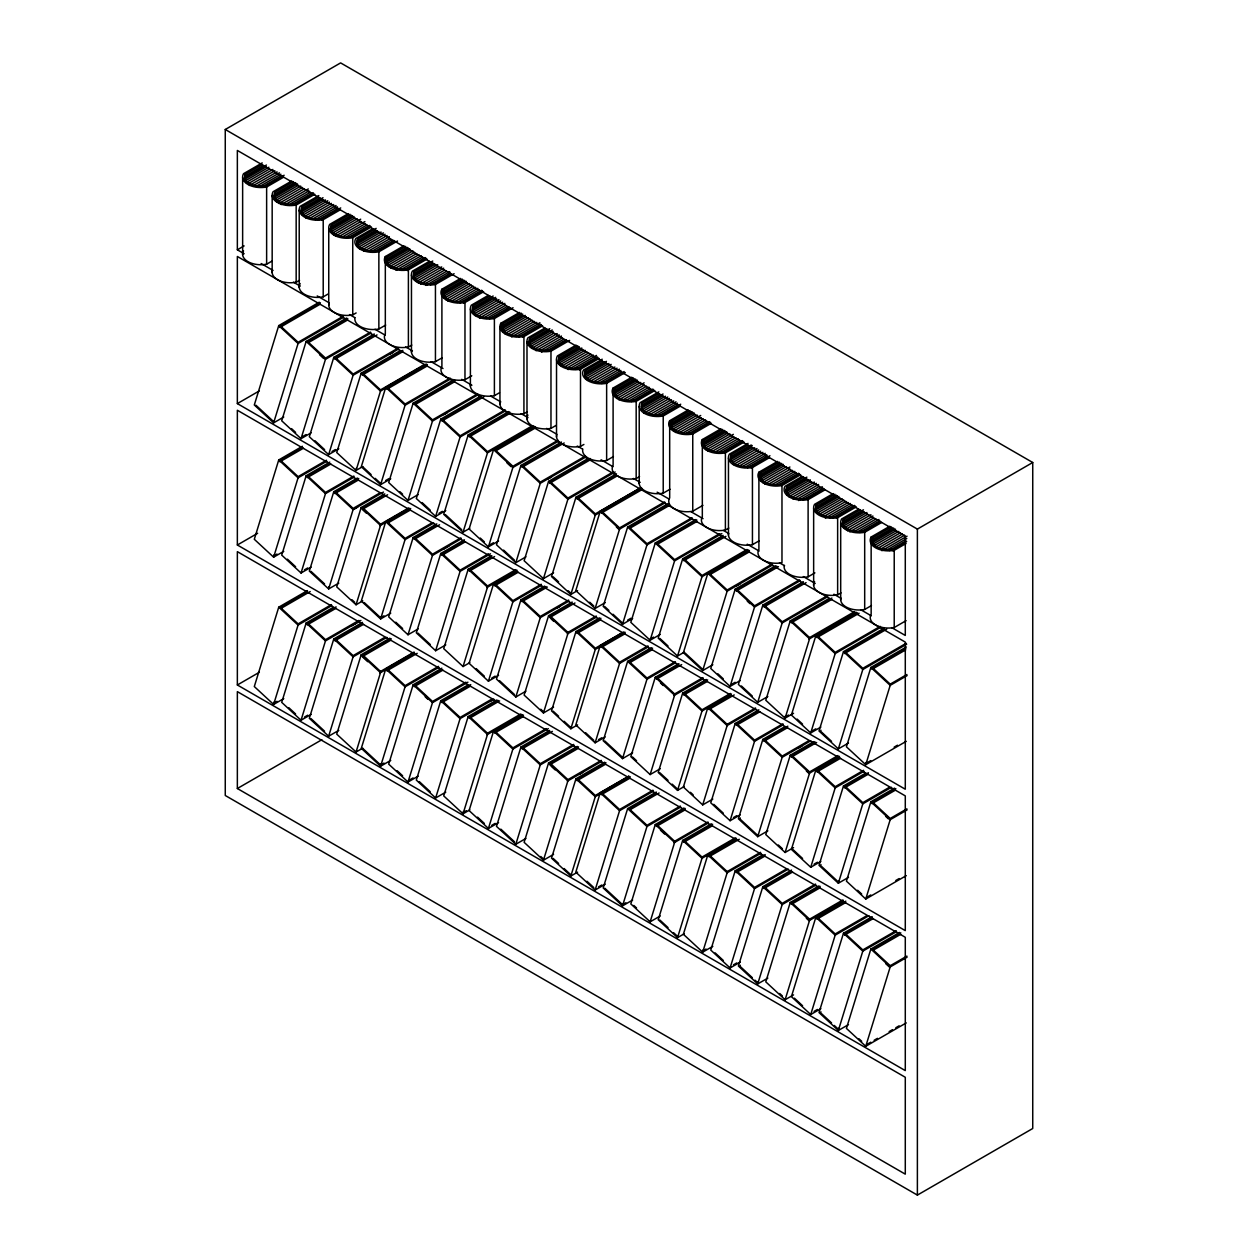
<?xml version="1.0" encoding="UTF-8"?>
<svg xmlns="http://www.w3.org/2000/svg" width="1258" height="1258" viewBox="0 0 1258 1258"><rect width="100%" height="100%" fill="white"/><g stroke="black" fill="none" stroke-linecap="round" stroke-linejoin="round"><path stroke-width="1.5" d="M269.495 169.044L246.033 182.599L244.665 179.249L245.389 174.264L262.23 164.546M293.444 181.624L274.92 192.317L274.197 197.302L297.454 183.872M327.756 200.745L302.612 215.26L301.244 211.926L301.967 206.941L318.809 197.207M357.288 218.798L332.143 233.312L330.775 229.962L331.499 224.993L350.038 214.285M381.08 232.038L357.319 245.766L357.634 239.067L376.158 228.374M405.689 246.426L387.165 257.119L386.442 262.104L409.699 248.675M437.658 264.715L413.898 278.427L414.212 271.744L432.736 261.035M462.268 279.087L443.744 289.78L443.02 294.765L466.278 281.336M496.611 298.744L472.851 312.456L473.15 305.773L490.007 296.055M528.47 317.629L503.326 332.143L501.958 328.81L502.697 323.825L521.221 313.116M553.19 331.404L529.429 345.132L529.744 338.433L546.585 328.715M585.064 350.29L559.904 364.82L558.552 361.471L559.275 356.486L577.799 345.793M608.856 363.546L585.08 377.258L585.395 370.575L602.236 360.842M633.466 377.919L614.926 388.628L614.203 393.597L637.46 380.183M665.435 396.207L641.674 409.935L641.973 403.236L658.83 393.518M690.044 410.595L671.505 421.288L670.781 426.273L694.039 412.844M722.69 429.434L704.15 440.143L703.426 445.112L726.684 431.698M754.658 447.722L730.898 461.45L731.212 454.751L748.054 445.033M784.19 465.774L760.43 479.487L760.744 472.804L779.268 462.111M803.705 477.159L786.863 486.893L786.14 491.878L807.73 479.408M860.283 509.836L843.442 519.554L842.718 524.539L864.309 512.069M319.265 302.203L278.741 325.602L254.305 404.966L273.631 422.861L283.758 417.011M320.397 302.753L280.361 325.853L279.874 327.473L320.318 304.122M273.631 422.861L298.067 343.497L343.654 317.173M346.658 318.022L306.15 341.421L281.713 420.785L301.039 438.68L311.166 432.831M302.376 446.291L278.741 459.941L254.305 539.289L273.631 557.184L283.758 551.334M279.874 461.812L280.361 460.192L302.046 447.675M301.039 438.68L325.476 359.316L371.047 332.993M374.286 333.983L333.779 357.366L309.326 436.73L328.652 454.625L338.795 448.776M273.992 554.951L273.678 555.973L277.012 554.055M273.631 557.184L298.067 477.836L326.766 461.261M329.785 462.111L306.15 475.744L281.713 555.108L301.039 573.003L311.166 567.154M307.439 590.615L278.741 607.189L254.305 686.553L273.631 704.449L283.758 698.599M328.652 454.625L353.105 375.261L398.676 348.953M399.997 350.778L361.172 373.186L336.735 452.55L356.061 470.445L362.807 466.545M301.039 573.003L325.476 493.639L354.174 477.081M357.414 478.056L333.779 491.705L309.326 571.069L328.652 588.948L338.795 583.114M273.992 702.2L273.678 703.238L277.012 701.304M273.631 704.449L298.067 625.084L331.829 605.585M333.15 607.41L306.15 623.009L281.713 702.357L301.039 720.252L311.166 714.418M356.093 469.234L356.407 468.196M356.061 470.445L380.498 391.081L395.688 382.306M426.258 363.987L385.734 387.37L361.298 466.734L380.624 484.629L390.751 478.779M427.39 364.521L387.354 387.621L386.866 389.257L427.311 365.905M328.7 587.738L329.014 586.715M328.652 588.948L353.105 509.6L383.486 492.051M384.806 493.875L361.172 507.524L336.735 586.873L356.061 604.768L362.807 600.868M301.039 720.252L325.476 640.904L360.92 620.43M380.624 484.629L405.06 405.265L450.647 378.957M362.477 622.38L333.779 638.954L309.326 718.318L328.652 736.213L338.795 730.363M453.651 379.806L413.143 403.189L388.691 482.553L408.017 500.448L418.159 494.598M380.026 525.828L380.529 524.209L408.881 507.839M356.061 604.768L380.498 525.419L390.625 519.57M407.686 509.034L385.734 521.708L361.298 601.057L380.624 618.952L390.751 613.118M328.652 736.213L353.105 656.849L386.866 637.366M408.017 500.448L432.469 421.084L478.04 394.776M389.87 638.199L361.172 654.773L336.735 734.137L356.061 752.032L362.807 748.133M481.279 395.751L440.772 419.134L416.319 498.498L435.645 516.393L445.772 510.544M364.285 602.582L380.655 617.741L380.985 616.719M380.624 618.952L405.06 539.603L433.758 523.029M436.778 523.878L413.143 537.528L388.691 616.876L408.017 634.771L418.159 628.921M380.026 673.077L380.529 671.457L413.882 652.194M356.061 752.032L380.498 672.668L397.371 662.919M414.432 652.383L385.734 668.957L361.298 748.321L380.624 766.216L390.751 760.367M414.039 653.814L387.354 669.209L386.866 670.844L417.2 653.327M435.645 516.393L460.082 437.029L505.669 410.721M508.672 411.57L468.165 434.954L443.728 514.318L463.054 532.213L469.8 528.313M408.017 634.771L432.469 555.423L461.167 538.849M464.391 539.824L440.772 553.473L416.319 632.837L435.645 650.732L445.772 644.882M362.917 748.573L380.655 765.006L380.985 763.968M380.624 766.216L405.06 686.852L438.822 667.353M441.841 668.202L413.143 684.777L388.691 764.141L408.017 782.036L418.159 776.186M463.054 532.213L487.491 452.849L533.062 426.541M534.052 426.226L493.545 449.609L469.092 528.973L488.419 546.868L498.561 541.019M435.645 650.732L460.082 571.368L490.478 553.819M491.799 555.643L468.165 569.292L443.728 648.656L463.054 666.551L469.8 662.651M408.017 782.036L432.469 702.672L467.913 682.198M467.772 685.138L440.772 700.722L416.319 780.086L435.645 797.981L445.772 792.131M488.419 546.868L512.871 467.504L558.442 441.196M561.445 442.03L520.938 465.429L496.501 544.793L515.827 562.688L525.954 556.838M487.019 587.596L487.522 585.976L515.874 569.607M463.054 666.551L487.491 587.187L514.491 571.588M517.18 570.299L493.545 583.948L469.092 663.296L488.419 681.191L498.561 675.342M435.645 797.981L460.082 718.617L493.859 699.134M496.863 699.983L468.165 716.541L443.728 795.905L463.054 813.8L469.8 809.9M515.827 562.688L540.264 483.324L585.835 457M587.392 458.966L548.567 481.374L524.13 560.738L543.456 578.633L553.583 572.783M488.419 681.191L512.871 601.843L541.569 585.269M544.572 586.118L520.938 599.767L496.501 679.116L515.827 697.011L525.954 691.161M463.4 811.552L463.086 812.589L466.419 810.655M487.019 734.845L487.522 733.225L520.875 713.962M463.054 813.8L487.491 734.436L522.243 714.623M543.456 578.633L567.893 499.269L615.162 471.986M616.467 473.81L575.96 497.193L551.523 576.557L570.849 594.452L577.595 590.552M515.827 697.011L540.264 617.662L568.962 601.088M615.948 475.304L577.579 497.445L577.076 499.08L617.536 475.713M572.201 602.063L548.567 615.712L524.13 695.076L543.456 712.971L553.583 707.122M512.871 749.092L493.545 731.197L469.092 810.561L488.419 828.456L512.871 749.092L548.315 728.618M549.636 730.442L520.938 747.016L496.501 826.38L515.827 844.26L525.954 838.426M570.849 594.452L595.286 515.088L607.095 508.263M639.064 488.796L600.239 511.22L575.802 590.568L595.128 608.463L605.255 602.613M567.421 634.016L567.924 632.397L596.276 616.027M543.456 712.971L567.893 633.607L596.591 617.033M599.594 617.882L575.96 631.532L551.523 710.88L570.849 728.775L577.595 724.875M600.931 618.307L577.579 631.783L577.076 633.403L600.679 619.785M515.827 844.26L540.264 764.911L574.025 745.412M664.633 501.895L619.596 527.904L619.109 529.524L616.373 526.992M595.128 608.463L619.565 529.115L665.152 502.791M577.265 746.403L548.567 762.961L524.13 842.325L543.456 860.22L553.583 854.371M668.155 503.64L627.632 527.023L603.195 606.387L622.521 624.283L632.648 618.433M570.849 728.775L595.286 649.427L600.349 646.502M623.874 631.909L600.239 645.543L575.802 724.907L595.128 742.802L605.255 736.952M567.421 781.265L567.924 779.645L601.277 760.382M543.456 860.22L567.893 780.856L601.654 761.373M622.521 624.283L646.958 544.918L692.545 518.611M604.658 762.206L575.96 778.781L551.523 858.145L570.849 876.04L577.595 872.14M605.931 762.663L577.579 779.032L577.076 780.668L605.727 764.125M695.784 519.585L655.261 542.984L630.824 622.348L650.15 640.243L660.277 634.394M595.128 742.802L619.565 663.438L648.263 646.879M651.267 647.713L627.632 661.362L603.195 740.726L622.521 758.621L632.648 752.771M570.849 876.04L595.286 796.676L600.349 793.751M628.937 776.233L600.239 792.807L575.802 872.156L595.128 890.051L605.255 884.201M650.15 640.243L674.587 560.879L721.856 533.581M723.177 535.405L682.669 558.804L658.217 638.152L677.543 656.047L684.305 652.147M622.521 758.621L646.958 679.257L675.656 662.683M722.642 536.899L684.289 559.055L683.786 560.675L725.913 536.348M678.895 663.674L655.261 677.307L630.824 756.671L650.15 774.566L660.277 768.717M656.393 679.194L656.88 677.575L678.565 665.057M595.128 890.051L619.565 810.702L653.327 791.203M656.33 792.053L627.632 808.611L603.195 887.975L622.521 905.87L632.648 900.02M677.543 656.047L701.995 576.699L745.884 551.35M748.321 549.919L707.814 573.318L683.377 652.682L702.703 670.577L712.83 664.727M674.131 695.627L674.634 693.991L702.986 677.622M650.15 774.566L674.587 695.202L703.285 678.644M706.304 679.493L682.669 693.127L658.217 772.491L677.543 790.386L684.305 786.486M707.641 679.902L684.289 693.394L683.786 695.014L707.373 681.396M622.521 905.87L646.958 826.506L680.72 807.023M683.959 807.998L655.261 824.572L630.824 903.92L650.15 921.815L660.277 915.981M702.703 670.577L727.14 591.213L772.711 564.905M656.393 826.443L656.88 824.823L685.248 808.454M775.714 565.738L735.207 589.137L710.77 668.501L730.096 686.396L740.223 680.547M776.862 566.273L736.826 589.389L736.323 591.008L778.466 566.682M677.543 790.386L701.995 711.022L731.448 694.007M708.93 709.528L709.433 707.908L731.118 695.391M674.131 842.876L674.634 841.256L707.987 821.993M650.15 921.815L674.587 842.467L708.348 822.968M711.368 823.817L682.669 840.391L658.217 919.74L677.543 937.635L684.305 933.735M730.096 686.396L754.533 607.032L800.119 580.709M712.641 824.273L684.289 840.643L683.786 842.262L712.437 825.72M803.343 581.699L762.835 605.082L738.399 684.446L757.725 702.341L767.852 696.492M726.668 725.96L727.171 724.341L755.523 707.971M727.14 725.551L707.814 707.656L683.377 787.005L702.703 804.9L727.14 725.551L755.838 708.977M758.841 709.827L735.207 723.476L710.77 802.824L730.096 820.719L740.223 814.87M758.511 711.21L736.826 723.727L736.323 725.347L759.926 711.729M677.543 937.635L701.995 858.286L736.512 838.331M708.93 856.777L709.433 855.157L736.119 839.746M757.725 702.341L782.161 622.977L827.733 596.669M829.053 598.494L790.228 620.902L765.792 700.266L785.118 718.161L793.562 713.286M730.096 820.719L754.533 741.355L783.231 724.797M784.788 726.747L762.835 739.421L738.399 818.785L757.725 836.68L767.852 830.83M740.333 817.999L740.019 819.037L757.756 835.454L758.071 834.431M703.049 949.916L702.735 950.954L706.068 949.019M726.668 873.209L727.171 871.59L760.524 852.326M727.14 872.8L707.814 854.905L683.377 934.269L702.703 952.164L727.14 872.8L760.901 853.301M762.222 855.125L735.207 870.725L710.77 950.073L730.096 967.968L740.223 962.134M765.178 854.607L736.826 870.976L736.323 872.596L764.974 856.053M785.464 715.912L785.149 716.95L788.483 715.016M809.098 639.206L809.586 637.586L854.622 611.592M785.118 718.161L809.554 638.797L855.141 612.489M856.352 612.3L815.844 635.683L791.408 715.047L810.734 732.942L820.861 727.093M857.484 612.835L817.464 635.95L816.961 637.57L859.088 613.244M757.725 836.68L782.161 757.316L810.86 740.742M813.863 741.591L790.228 755.24L765.792 834.589L785.118 852.484L793.562 847.625M730.096 967.968L754.533 888.62L788.294 869.121M791.534 870.096L762.835 886.67L738.399 966.034L757.725 983.929L767.852 978.079M810.734 732.942L835.17 653.578L880.742 627.27M740.333 965.263L740.019 966.286L752.3 977.655M883.981 628.245L843.473 651.644L819.021 730.992L838.347 748.887L848.49 743.038M820.971 730.222L820.641 731.26L831.569 741.371M883.446 629.739L845.093 651.896L844.59 653.515L886.717 629.189M837.954 755.555L809.586 771.925L809.098 773.544L806.362 771.012M785.118 852.484L809.554 773.135L838.253 756.561M839.479 756.373L815.844 770.022L791.408 849.386L810.734 867.281L820.861 861.431M839.149 757.756L817.464 770.273L816.961 771.893L840.548 758.275M758.071 981.68L757.756 982.718L755.02 980.186M757.725 983.929L782.161 904.565L815.923 885.082M818.927 885.915L790.228 902.489L765.792 981.853L785.118 999.748L793.562 994.874M838.347 748.887L862.799 669.539L906.688 644.19M906.31 646.989L870.866 667.463L846.43 746.812L865.756 764.707L906.263 741.324M810.734 867.281L835.17 787.917L863.869 771.343M865.41 773.308L843.473 785.967L819.021 865.331L838.347 883.226L848.49 877.376M820.971 864.56L820.641 865.583L838.394 882.015L838.709 880.993M868.445 772.742L845.093 786.234L844.59 787.854L868.177 774.236M842.954 899.91L809.586 919.173L809.098 920.793L806.362 918.277M785.118 999.748L809.554 920.384L843.316 900.885M842.844 901.687L815.844 917.271L791.408 996.635L810.734 1014.53L820.861 1008.68M845.816 901.153L817.464 917.538L816.961 919.158L845.612 902.615M866.102 762.474L865.787 763.496L870.788 760.603M889.72 685.767L890.224 684.132L906.908 674.508M865.756 764.707L890.192 685.358L907.065 675.609M838.347 883.226L862.799 803.862L891.497 787.304M894.501 788.137L870.866 801.786L846.43 881.15L865.756 899.045L906.263 875.647M810.734 1014.53L835.17 935.166L868.932 915.682M872.171 916.657L843.473 933.232L819.021 1012.58L838.347 1030.475L848.49 1024.625M820.971 1011.809L820.641 1012.847L831.569 1022.943M871.778 918.073L845.093 933.483L844.59 935.103L873.241 918.56M865.756 899.045L890.192 819.681L907.065 809.932M838.709 1028.242L838.394 1029.264L834.29 1025.474M838.347 1030.475L862.799 951.127L896.561 931.628M899.564 932.477L870.866 949.035L846.43 1028.399L865.756 1046.294L906.263 1022.911M906.908 956.096L890.224 965.719L889.72 967.355L885.632 963.565M865.756 1046.294L890.192 966.93L907.065 957.196M245.389 174.264L244.791 175.727A16.212 9.356 0 0 0 263.079 186.278L265.611 185.948L284.135 175.239M274.92 192.317L274.323 193.779A16.212 9.356 0 0 0 292.611 204.331L295.143 203.985L313.667 193.292M301.967 206.941L301.385 208.403A16.212 9.356 0 0 0 319.658 218.955L322.19 218.609L340.714 207.916M331.499 224.993L330.917 226.44A16.212 9.356 0 0 0 349.189 237.007L351.721 236.661L370.245 225.953M357.634 239.067L357.036 240.53A16.212 9.356 0 0 0 375.309 251.081L377.84 250.751L394.682 241.017M387.165 257.119L386.568 258.582A16.212 9.356 0 0 0 404.84 269.133L407.372 268.787L425.912 258.094M414.212 271.744L413.615 273.206A16.212 9.356 0 0 0 431.903 283.758L434.419 283.412L451.276 273.694M443.744 289.78L443.146 291.243A16.212 9.356 0 0 0 461.434 301.794L463.966 301.464L482.49 290.755M473.15 305.773L472.568 307.235A16.212 9.356 0 0 0 490.84 317.787L493.372 317.441L510.213 307.723M502.697 323.825L502.099 325.287A16.212 9.356 0 0 0 520.372 335.839L522.903 335.493L541.427 324.8M529.744 338.433L529.146 339.896A16.212 9.356 0 0 0 547.419 350.447L549.95 350.117L566.792 340.383M559.275 356.486L558.678 357.948A16.212 9.356 0 0 0 576.95 368.5L579.482 368.154L598.022 357.461M585.395 370.575L584.813 372.038A16.212 9.356 0 0 0 603.085 382.589L605.617 382.243L624.141 371.55M614.926 388.628L614.344 390.074A16.212 9.356 0 0 0 632.617 400.642L635.148 400.296L653.673 389.603M641.973 403.236L641.391 404.699A16.212 9.356 0 0 0 659.664 415.25L662.195 414.92L680.72 404.211M671.505 421.288L670.923 422.751A16.212 9.356 0 0 0 689.195 433.302L691.727 432.956L710.251 422.263M704.15 440.143L703.568 441.589A16.212 9.356 0 0 0 721.84 452.157L724.372 451.811L742.896 441.102M731.212 454.751L730.615 456.214A16.212 9.356 0 0 0 748.887 466.765L751.419 466.419L769.943 455.726M760.744 472.804L760.146 474.266A16.212 9.356 0 0 0 778.419 484.817L780.951 484.472L799.475 473.779M786.863 486.893L786.266 488.356A16.212 9.356 0 0 0 804.554 498.907L807.086 498.561L823.927 488.843M834.919 494.237L816.395 504.93L815.797 506.392A16.212 9.356 0 0 0 834.085 516.944L836.617 516.613L855.141 505.905M816.395 504.93L815.797 508.201L837.435 495.699M843.442 519.554L842.86 521.016A16.212 9.356 0 0 0 861.132 531.568L863.664 531.222L880.506 521.504M891.513 526.913L872.973 537.606L872.392 539.069A16.212 9.356 0 0 0 890.664 549.62L893.196 549.274L906.672 541.49M872.973 537.606L872.392 540.861L894.013 528.376M225.261 129.495L340.619 62.9L1032.739 462.504L1032.739 1128.505L917.381 1195.1L225.261 795.496L225.261 129.495L917.381 529.099L1032.739 462.504M262.214 162.911L243.549 173.683A18.241 10.536 0 0 0 247.952 184.454A18.241 10.536 0 0 0 266.633 187.002L283.585 177.205M245.389 176.073L263.724 165.474M244.791 177.535L266.429 165.034M244.665 179.249L266.256 166.779M245.074 180.963L268.85 167.235M249.178 183.133L272.876 169.453M249.398 185.429L274.857 170.726M253.377 185.555L277.075 171.874M255.972 186.404L279.449 172.849M258.834 186.939L280.896 174.202M261.758 187.206L281.682 175.695M291.746 180.963L273.08 191.735A18.241 10.536 0 0 0 277.483 202.507A18.241 10.536 0 0 0 296.165 205.054L314.815 194.282M274.92 194.125L294.922 182.567M274.323 195.572L295.96 183.086M298.382 185.288L274.606 199.016L275.565 200.651L300.709 186.121M277.012 202.145L302.407 187.489M278.93 203.482L304.389 188.779M281.226 204.582L308.304 188.952M285.503 204.456L308.981 190.901M290.063 204.016L310.427 192.254M292.941 204.283L312.88 192.788M318.793 195.572L300.143 206.343A18.241 10.536 0 0 0 304.546 217.131A18.241 10.536 0 0 0 323.212 219.663L340.163 209.882M301.967 208.734L320.318 198.151M301.385 210.196L323.007 197.71M301.244 211.926L322.834 199.456M891.702 627.6L905.288 635.447L905.288 536.081L237.353 150.441L237.353 249.807L244.115 245.908M301.653 213.624L325.429 199.912M305.757 215.794L329.454 202.113M305.977 218.09L331.436 203.387M309.971 218.216L333.653 204.535M312.55 219.065L336.028 205.526M315.412 219.615L337.474 206.862M318.337 219.867L338.26 208.356M348.324 213.624L329.675 224.396A18.241 10.536 0 0 0 334.078 235.167A18.241 10.536 0 0 0 352.743 237.715L371.393 226.943M243.549 250.877A18.241 10.536 0 0 0 247.952 261.648A18.241 10.536 0 0 0 266.633 264.196L271.712 261.255M331.499 226.786L351.517 215.228M330.917 228.248L352.539 215.763M330.775 229.962L354.033 216.549M331.184 231.676L354.96 217.948M333.59 234.821L360.684 219.191M335.509 236.142L360.967 221.439M339.503 236.268L364.883 221.612M342.097 237.117L365.559 223.562M346.642 236.677L367.006 224.915M349.52 236.96L369.459 225.449M372.761 228.689L355.794 238.485A18.241 10.536 0 0 0 360.197 249.257A18.241 10.536 0 0 0 378.862 251.804L397.528 241.033M357.634 240.876L375.969 230.277M357.036 242.338L377.007 230.796M356.91 244.052L378.501 231.582M272.326 270.816A18.241 10.536 0 0 0 296.165 282.232L299.546 280.282M358.263 247.401L383.423 232.887M359.725 248.911L385.105 234.24M363.326 249.257L387.102 235.529M363.924 251.333L389.32 236.677M368.217 251.207L390.011 238.627M371.063 251.742L391.442 239.979M373.988 252.009L393.927 240.498M411.791 345.085L408.394 347.035A18.241 10.536 0 0 1 389.728 344.503A18.241 10.536 0 0 1 385.325 333.716L385.325 256.538L403.991 245.75M387.165 258.912L407.167 247.37M300.143 283.537A18.241 10.536 0 0 0 304.546 294.325A18.241 10.536 0 0 0 323.212 296.857L328.291 293.916M386.568 260.375L408.205 247.889M410.611 250.09L386.851 263.818L387.794 265.438L412.954 250.924M389.257 266.948L414.637 252.292M391.159 268.284L416.634 253.581M395.154 268.41L418.851 254.729M396.066 270.218L421.226 255.704M400.594 269.794L422.672 257.057M403.519 270.045L425.125 257.576M385.325 256.538A18.241 10.536 0 0 0 389.728 267.309A18.241 10.536 0 0 0 408.394 269.857L427.06 259.085M429.34 261.349L412.372 271.146A18.241 10.536 0 0 0 416.775 281.934A18.241 10.536 0 0 0 435.441 284.465L454.107 273.694M414.212 273.536L432.548 262.953M413.615 274.999L433.585 263.472M343.151 316.277L298.115 342.286L280.361 325.853M413.489 276.729L435.079 264.259M328.904 303.477A18.241 10.536 0 0 0 352.743 314.909L356.14 312.943M347.79 318.557L307.77 341.673L325.507 358.105L370.544 332.096M414.857 280.062L438.319 266.507M308.949 342.318L347.711 319.941M416.304 281.572L441.7 266.916M418.206 282.893L443.681 268.19M420.518 283.993L444.2 270.313M424.795 283.868L446.59 271.288M425.959 285.393L449.719 271.665M430.566 284.67L450.506 273.159M237.353 403.598L905.288 789.222L905.288 642.099L237.353 256.475L237.353 403.598L259.321 390.908M471.766 375.796L464.973 379.712A18.241 10.536 0 0 1 446.307 377.164A18.241 10.536 0 0 1 441.904 366.392L441.904 289.198L460.57 278.427M355.023 317.566A18.241 10.536 0 0 0 378.862 328.998L385.656 325.083M443.744 291.589L463.746 280.031M443.146 293.051L464.784 280.55M373.752 335.477L335.399 357.618L353.136 374.051L398.173 348.057M467.19 282.751L443.429 296.479L444.389 298.115L469.533 283.6M334.895 359.253L377.023 334.927M445.835 299.624L471.231 284.968M447.754 300.945L473.212 286.242M451.732 301.071L475.43 287.39M454.327 301.92L477.804 288.365M457.189 302.455L479.251 289.717M460.098 302.722L481.704 290.252M441.904 289.198A18.241 10.536 0 0 0 446.307 299.97A18.241 10.536 0 0 0 464.973 302.518L483.638 291.746M488.293 295.394L471.325 305.191A18.241 10.536 0 0 0 475.728 315.962A18.241 10.536 0 0 0 494.394 318.51L513.06 307.723M389.713 354.269L393.078 352.319M473.15 307.565L493.167 296.023M472.568 309.028L492.538 297.501M402.827 350.337L362.791 373.437L380.529 389.87L423.899 364.836M472.426 310.757L495.683 297.328M362.288 375.073L402.733 351.705M473.794 314.091L498.939 299.577M475.257 315.601L500.637 300.945M478.858 315.947L502.634 302.219M479.455 318.038L504.851 303.382M483.748 317.912L505.543 305.317M486.594 318.447L506.974 306.685M489.519 318.699L509.459 307.188M399.069 380.356L410.879 373.532M414.259 371.582L424.386 365.748M302.738 436.495L306.071 434.576M500.857 327.096L500.857 323.227L519.523 312.456M411.618 350.227A18.241 10.536 0 0 0 435.441 361.659L442.234 357.744M502.697 325.618L522.699 314.06M502.099 327.08L522.07 315.554M501.958 328.81L525.215 315.381M502.382 330.508L526.143 316.796M281.556 460.837L303.461 448.194M504.788 333.653L530.168 318.997M508.389 333.999L532.165 320.271M510.685 335.1L534.383 321.419M511.597 336.924L536.741 322.394M516.126 336.484L539.902 322.771M519.051 336.751L540.641 324.281M450.128 378.06L405.107 404.054L387.354 387.621M500.857 323.227A18.241 10.536 0 0 0 505.26 334.015A18.241 10.536 0 0 0 523.926 336.546L542.591 325.775M544.871 328.055L527.904 337.852A18.241 10.536 0 0 0 532.307 348.623A18.241 10.536 0 0 0 550.973 351.171L569.638 340.399M454.783 380.341L414.763 403.441L432.5 419.873L477.537 393.88M332.033 451.48L335.367 449.562M415.942 404.101L454.704 381.709M529.744 340.242L549.746 328.684M529.146 341.704L549.117 330.162M326.467 460.239L298.115 476.625L280.361 460.192M529.005 343.418L552.262 329.989M530.373 346.768L553.85 333.213M329.454 463.494L307.77 476.011L325.507 492.428L353.86 476.059M307.267 477.631L330.854 464.013M531.835 348.277L557.215 333.606M535.436 348.623L559.212 334.895M536.034 350.699L561.43 336.043M540.327 350.573L562.122 337.993M541.475 352.083L563.553 339.346M546.098 351.375L566.037 339.864M443.791 414.684L447.172 412.734M480.745 397.245L442.391 419.401L460.129 435.818L505.166 409.825M441.888 421.021L484.016 396.695M576.101 345.117L557.436 355.904A18.241 10.536 0 0 0 561.839 366.676A18.241 10.536 0 0 0 580.504 369.223L599.17 358.451M470.555 384.256A18.241 10.536 0 0 0 494.394 395.688L499.489 392.748M559.275 358.278L579.278 346.736M237.353 544.997L905.288 930.621L905.288 795.889L237.353 410.25L237.353 544.997L257.638 533.282M558.678 359.741L578.649 348.214M558.552 361.471L581.794 348.041M358.75 478.48L335.399 491.957L353.136 508.389L379.822 492.979M558.961 363.185L582.721 349.457M334.895 493.576L358.483 479.958M561.367 366.314L586.747 351.658M564.968 366.66L588.744 352.948M567.264 367.776L590.961 354.096M568.176 369.585L593.336 355.071M572.704 369.16L596.481 355.432M575.629 369.412L597.236 356.942M385.671 480.525L389.005 478.606M509.804 412.105L469.784 435.221L487.522 451.638L532.559 425.644M602.22 359.206L583.555 369.978A18.241 10.536 0 0 0 587.973 380.765A18.241 10.536 0 0 0 606.639 383.297L625.289 372.525M469.281 436.841L509.726 413.489M585.395 372.368L603.73 361.785M584.813 373.83L606.435 361.345M584.671 375.56L606.262 363.09M354.316 509.034L357.697 507.084M500.086 402.308A18.241 10.536 0 0 0 523.926 413.74L527.322 411.775M384.476 495.259L362.791 507.776L380.529 524.209M586.039 378.894L611.184 364.38M387.574 494.803L362.288 509.396L366.377 513.185M587.486 380.403L611.184 366.723M591.103 380.749L614.863 367.022M593.383 381.85L617.08 368.169M595.977 382.699L619.455 369.16M598.839 383.25L620.902 370.497M601.764 383.501L621.688 371.991M535.185 426.761L495.165 449.861L512.902 466.293L557.939 440.3M496.344 450.521L535.106 428.129M639.551 476.578L636.171 478.543A18.241 10.536 0 0 1 617.505 475.996A18.241 10.536 0 0 1 613.102 465.224L613.102 388.03L631.752 377.258M394.006 517.62L397.371 515.67M400.752 513.72L407.498 509.82M304.405 569.874L307.738 567.94M410.706 508.484L387.354 521.96L405.107 538.393L431.793 522.982M614.926 390.42L634.944 378.862M527.904 415.046A18.241 10.536 0 0 0 532.307 425.817A18.241 10.536 0 0 0 550.973 428.365L556.067 425.424M614.344 391.883L635.966 379.397M388.549 522.605L410.454 509.962M614.612 395.311L638.388 381.583M615.571 396.946L640.715 382.432M617.018 398.456L644.112 382.825M618.936 399.777L644.395 385.074M622.93 399.902L646.612 386.222M625.509 400.752L648.986 387.197M628.371 401.286L650.433 388.549M631.296 401.554L652.886 389.084M439.026 513.264L442.36 511.33M560.911 443.539L522.557 465.68L540.295 482.113L585.332 456.104M522.054 467.3L564.197 442.973M613.102 388.03A18.241 10.536 0 0 0 617.505 398.802A18.241 10.536 0 0 0 636.171 401.349L654.82 390.578M307.062 592.031L280.361 607.441L298.115 623.874L331.467 604.611M281.556 608.101L310.207 591.559M658.799 391.883L640.149 402.654A18.241 10.536 0 0 0 644.552 413.426A18.241 10.536 0 0 0 663.218 415.973L680.185 406.177M641.973 405.045L660.324 394.446M641.391 406.507L663.029 394.006M436.447 525.262L414.763 537.779L432.5 554.212L460.853 537.842M414.259 539.399L439.545 524.806M641.25 408.221L662.84 395.751M556.665 434.985A18.241 10.536 0 0 0 580.504 446.401L583.901 444.451M644.3 410.595L667.762 397.041M644.08 413.08L669.46 398.409M647.681 413.426L671.457 399.698M649.977 414.527L673.675 400.846M652.572 415.376L676.033 401.821M655.418 415.911L677.48 403.173M548.221 478.873L551.602 476.924M658.343 416.178L678.282 404.667M590.206 458.525L550.186 481.625L567.924 498.058L612.961 472.065M549.683 483.261L590.128 459.909M336.122 606.891L307.77 623.26L325.507 639.693L358.86 620.43M307.267 624.88L335.917 608.337M443.791 549.023L448.854 546.098M702.923 505.339L692.749 511.204A18.241 10.536 0 0 1 674.084 508.672A18.241 10.536 0 0 1 669.681 497.885L669.681 420.707L688.33 409.919M464.06 541.207L442.391 553.724L460.129 570.157L488.481 553.787M441.888 555.36L465.476 541.726M582.8 449.059A18.241 10.536 0 0 0 606.639 460.491L613.417 456.575M671.505 423.081L691.523 411.539M670.923 424.544L692.56 412.058M671.206 427.972L694.966 414.259M672.149 429.607L697.294 415.093M673.612 431.117L700.69 415.486M237.353 684.981L905.288 1070.605L905.288 937.289L237.353 551.649L237.353 684.981L259.321 672.291M675.515 432.453L700.989 417.735M679.509 432.579L703.206 418.898M682.103 433.428L705.565 419.873M490.133 544.683L493.466 542.764M351.973 625.745L357.036 622.82M686.648 432.972L707.012 421.21M689.541 433.255L709.465 421.744M362.084 623.811L335.399 639.206L353.136 655.638L384.822 637.35M669.681 420.707A18.241 10.536 0 0 0 674.084 431.478A18.241 10.536 0 0 0 692.749 434.026L711.415 423.238M334.895 640.841L363.546 624.298M380.655 617.741L384.005 615.822M491.469 557.027L469.784 569.544L487.522 585.976M469.281 571.163L494.567 556.571M728.791 528.093L725.394 530.058A18.241 10.536 0 0 1 706.729 527.511A18.241 10.536 0 0 1 702.326 516.739L702.326 439.545L720.976 428.774M704.15 441.935L724.168 430.378M703.568 443.398L725.206 430.912M703.851 446.826L727.611 433.098M704.794 448.461L729.939 433.947M640.353 487.884L595.317 513.877L577.579 497.445M706.257 449.971L733.335 434.34M610.476 506.314L613.857 504.364M617.238 502.414L622.301 499.489M625.666 497.539L629.047 495.589M632.428 493.655L637.491 490.73M641.894 488.356L601.859 511.471L619.596 527.904M601.355 513.091L641.816 489.739M708.16 451.292L733.634 436.589M712.154 451.418L735.851 437.737M391.144 638.655L362.791 655.025L380.529 671.457M714.748 452.267L738.21 438.712M390.939 640.118L362.288 656.66L367.745 661.708M719.293 451.826L739.657 440.064M722.186 452.109L742.11 440.599M516.849 571.682L495.165 584.199L512.902 600.632L541.255 584.262M494.661 585.819L518.249 572.201M702.326 439.545A18.241 10.536 0 0 0 706.729 450.317A18.241 10.536 0 0 0 725.394 452.864L744.06 442.093M748.038 443.398L729.373 454.169A18.241 10.536 0 0 0 733.776 464.941A18.241 10.536 0 0 0 752.441 467.489L769.409 457.692M639.379 481.735A18.241 10.536 0 0 0 663.218 493.167L669.995 489.236M731.212 456.56L751.215 445.002M730.615 458.022L752.253 445.521M730.473 459.736L752.08 447.266M733.524 462.111L756.986 448.556M733.304 464.579L758.684 449.924M736.905 464.941L760.681 451.213M669.287 504.175L629.252 527.291L647.005 543.708L692.042 517.714M630.447 527.935L669.209 505.559M400.752 660.969L412.577 654.144M391.836 666.268L395.201 664.318M398.566 662.384L401.947 660.434M304.405 717.123L307.738 715.189M739.201 466.042L762.898 452.361M741.795 466.891L765.257 453.336M744.642 467.426L766.72 454.688M747.567 467.693L767.506 456.182M545.909 586.527L522.557 600.019L540.295 616.436L568.647 600.066M522.054 601.639L547.34 587.046M800.638 474.753L781.973 485.541L781.973 562.719A18.241 10.536 0 0 1 763.307 560.187A18.241 10.536 0 0 1 758.904 549.4L758.904 472.206L777.57 461.434M760.744 474.596L780.746 463.054M760.146 476.059L781.784 463.573M760.005 477.788L783.262 464.359M438.46 666.378L405.107 685.641L387.354 669.209M761.373 481.122L786.517 466.608M696.916 520.12L656.88 543.236L674.634 559.668L719.655 533.659M762.835 482.632L789.914 467.001M658.076 543.896L696.838 521.504M441.448 669.618L414.763 685.028L432.5 701.461L465.853 682.198M237.353 788.514L905.288 1174.154L905.288 1077.273L237.353 691.633L237.353 788.514L321.875 739.72M764.738 483.968L790.213 469.25M414.259 686.664L442.91 670.121M768.732 484.094L792.43 470.413M556.649 608.337L560.014 606.387M771.327 484.943L794.789 471.388M775.871 484.487L796.251 472.725M571.871 603.447L550.186 615.964L567.924 632.397M778.765 484.77L798.688 473.26M549.683 617.584L574.969 602.991M801.991 476.499L785.023 486.296A18.241 10.536 0 0 0 789.426 497.083A18.241 10.536 0 0 0 808.108 499.615L825.059 489.834M786.863 488.686L806.865 477.144M786.266 490.148L806.236 478.622M810.325 479.864L786.549 493.576L787.508 495.212L810.97 481.657M788.955 496.721L814.351 482.066M792.571 497.067L816.332 483.339M470.744 684.619L442.391 700.989L460.129 717.406L491.815 699.118M793.169 499.143L818.549 484.487M441.888 702.609L470.539 686.066M797.446 499.017L819.241 486.437M798.61 500.542L822.37 486.815M491.799 678.062L495.133 676.128M803.233 499.819L823.157 488.308M833.221 493.576L814.555 504.348A18.241 10.536 0 0 0 818.958 515.12A18.241 10.536 0 0 0 837.639 517.667L856.289 506.895M816.395 506.738L836.397 495.18M728.602 533.25A18.241 10.536 0 0 0 752.441 544.683L759.234 540.751M747.063 549.479L702.027 575.488L684.289 559.055M838.929 496.485L815.671 509.915L817.04 513.264L842.184 498.75M627.569 620.178L630.903 618.26M816.08 511.629L839.857 497.901M749.454 550.469L709.433 573.569L727.171 590.002L772.208 564.009M489.96 701.524L493.34 699.574M710.613 574.23L749.375 551.837M380.655 765.006L384.005 763.071M820.185 513.799L843.882 500.118M498.137 700.423L469.784 716.793L487.522 733.225M469.281 718.428L499.615 700.91M822.103 515.12L845.863 501.392M622.002 632.805L595.317 648.216L577.579 631.783M824.383 516.22L848.081 502.54M605.413 643.577L608.793 641.627M612.174 639.677L615.539 637.727M625.21 632.318L601.859 645.81L619.596 662.227L647.964 645.857M601.355 647.43L624.959 633.796M825.311 518.044L850.455 503.514M829.84 517.604L851.902 504.867M832.765 517.871L854.355 505.401M858.569 509.175L841.618 518.972A18.241 10.536 0 0 0 846.021 529.744A18.241 10.536 0 0 0 864.686 532.291L881.654 522.495M843.442 521.362L863.46 509.804M842.86 522.809L862.831 511.283M736.779 585.788L740.16 583.838M866.904 512.525L843.127 526.253L844.087 527.888L867.548 514.333M650.182 639.017L653.531 637.098M409.731 779.85L413.064 777.931M523.517 715.079L495.165 731.448L512.902 747.881L546.255 728.618M845.533 529.382L870.929 514.726M494.661 733.068L523.312 716.541M847.452 530.719L872.91 516.016M849.748 531.819L873.445 518.139M652.603 648.137L629.252 661.614L647.005 678.046L675.357 661.677M854.025 531.694L875.82 519.114M630.447 662.274L652.352 649.615M856.887 532.228L878.949 519.491M859.812 532.48L879.735 520.985M906.09 620.666L894.218 627.522A18.241 10.536 0 0 1 875.552 624.974A18.241 10.536 0 0 1 871.149 614.203L871.149 537.009L889.799 526.237M799.601 579.812L754.564 605.821L736.826 589.389M784.269 565.377A18.241 10.536 0 0 0 808.108 576.809L814.885 572.893M872.973 539.399L892.991 527.857M895.507 529.162L872.25 542.591L873.618 545.925L898.762 531.411M802.824 583.193L764.455 605.334L782.193 621.766L827.229 595.773M763.952 606.969L806.095 582.643M872.659 544.289L896.435 530.577M549.243 731.857L522.557 747.268L540.295 763.7L573.648 744.437M522.054 748.887L552.388 731.37M876.763 546.459L900.461 532.779M878.682 547.78L902.458 534.052M880.977 548.881L904.659 535.2M658.076 678.219L681.663 664.601M881.889 550.705L907.034 536.191M886.418 550.281L906.782 538.518M889.343 550.532L905.949 540.94M871.149 537.009A18.241 10.536 0 0 0 875.552 547.796A18.241 10.536 0 0 0 894.218 550.328L906.09 543.472M831.884 598.053L791.848 621.153L809.586 637.586M814.555 581.542A18.241 10.536 0 0 0 818.958 592.314A18.241 10.536 0 0 0 837.639 594.861L841.02 592.895M791.345 622.789L831.805 599.421M578.538 746.843L550.186 763.213L567.924 779.645M549.683 764.848L578.334 748.306M598.494 739.657L601.843 737.738M731.794 684.21L735.128 682.292M840.847 598.053A18.241 10.536 0 0 0 864.686 609.47L871.464 605.554M579.215 774.456L582.596 772.506M491.799 825.311L495.133 823.392M488.419 828.456L498.561 822.606M730.379 693.441L702.027 709.811L684.289 693.394M710.613 708.553L734.216 694.935M880.238 626.374L835.202 652.367L817.464 635.95M628.686 776.202L595.317 795.465L577.579 779.032M630.211 776.689L601.859 793.059L619.596 809.492L652.965 790.228M601.355 794.679L630.006 778.136M906.2 643.278L862.831 668.328L845.093 651.896M905.839 648.452L872.486 667.715L890.224 684.132M655.953 793.468L629.252 808.878L647.005 825.295L680.358 806.048M871.983 669.335L905.697 649.867M630.447 809.523L659.098 792.98M782.916 723.775L754.564 740.144L736.826 723.727M787.807 726.196L764.455 739.673L782.193 756.105L808.878 740.695M763.952 741.292L787.555 727.674M812.432 730.772L815.766 728.838M658.076 825.468L685.044 809.9M798.547 747.991L801.928 746.057M702.703 804.9L712.83 799.05M815.2 742.016L791.848 755.492L809.586 771.925M791.345 757.112L816.631 742.519M598.494 886.921L601.843 884.987M733.461 817.59L736.795 815.656M735.38 837.812L702.027 857.075L684.289 840.643M894.139 747.126L897.473 745.208M625.902 902.741L622.553 904.659L604.815 888.227M710.613 855.817L739.264 839.275M863.554 770.336L835.202 786.706L817.464 770.273M889.516 787.241L862.831 802.651L845.093 786.234M895.838 788.562L872.486 802.038L890.224 818.471L906.908 808.847M871.983 803.673L895.586 790.04M786.266 869.105L754.564 887.409L736.826 870.976M791.14 871.527L764.455 886.921L782.193 903.354L815.561 884.091M763.952 888.557L792.603 872.014M814.099 864.136L817.433 862.217M702.703 952.164L712.83 946.315M820.2 886.371L791.848 902.741L809.586 919.173M791.345 904.376L819.996 887.834M733.461 964.839L736.795 962.905M867.454 896.875L870.788 894.941M895.806 880.506L899.14 878.571M866.888 915.667L835.202 933.955L817.464 917.538M896.183 930.653L862.831 949.916L845.093 933.483M900.838 932.933L872.486 949.303L890.224 965.719M873.665 949.947L900.634 934.38M814.099 1011.385L817.433 1009.466M867.454 1044.124L870.788 1042.19M874.121 1040.272L877.455 1038.337M889.139 1031.607L892.472 1029.673M895.806 1027.755L899.14 1025.82M237.353 249.807L244.146 253.739M261.145 263.551L273.049 270.423M293.444 282.185L300.237 286.116M317.236 295.929L329.124 302.801M349.52 314.579L354.63 317.519M375.026 329.297L385.215 335.178M405.611 346.956L412.404 350.872M431.101 361.675L443.005 368.547M461.702 379.334L471.892 385.231M490.589 396.018L500.794 401.9M521.189 413.678L527.983 417.609M546.68 428.396L556.869 434.293M577.265 446.055L582.375 449.012M601.072 459.799L612.961 466.671M633.356 478.449L640.149 482.364M657.148 492.177L669.052 499.049M691.145 511.802L703.049 518.673M723.444 530.451L728.539 533.392M747.236 544.195L759.124 551.051M779.52 562.829L784.63 565.77M803.312 576.573L815.215 583.445M833.912 594.232L840.706 598.163M861.101 609.926L871.307 615.822M870.866 667.463L890.192 685.358M843.473 651.644L862.799 669.539M815.844 635.683L835.17 653.578M790.228 620.902L809.554 638.797M762.835 605.082L782.161 622.977M735.207 589.137L754.533 607.032M747.252 601.12L749.972 603.651M707.814 573.318L727.14 591.213M682.669 558.804L701.995 576.699M655.261 542.984L674.587 560.879M627.632 527.023L646.958 544.918M600.239 511.22L619.565 529.115M575.96 497.193L595.286 515.088M548.567 481.374L567.893 499.269M797.116 719.089L802.573 724.152M520.938 465.429L540.264 483.324M493.545 449.609L512.871 467.504M506.943 462.865L511.031 466.655M870.866 801.786L890.192 819.681M885.632 816.3L888.352 818.832M741.387 685.972L752.3 696.067M468.165 434.954L487.491 452.849M843.473 785.967L862.799 803.862M717.846 673.801L723.303 678.864M440.772 419.134L460.082 437.029M815.844 770.022L835.17 787.917M684.997 652.933L702.735 669.366M413.143 403.189L432.469 421.084M790.228 755.24L809.554 773.135M659.837 638.419L668.029 645.999M385.734 387.37L405.06 405.265M762.835 739.421L782.161 757.316M361.172 373.186L380.498 391.081M735.207 723.476L754.533 741.355M604.815 606.639L608.919 610.444M613.008 614.234L622.553 623.072M333.779 357.366L353.105 375.261M709.433 707.908L727.171 724.341M589.703 602.205L593.792 605.994M306.15 341.421L325.476 359.316M319.548 354.677L323.636 358.467M682.669 693.127L701.995 711.022M553.143 576.809L558.599 581.856M568.16 590.71L570.88 593.241M278.741 325.602L298.067 343.497M656.88 677.575L674.634 693.991M655.261 677.307L674.587 695.202M660.481 682.984L663.202 685.516M627.632 661.362L646.958 679.257M503.577 550.092L514.491 560.203M600.239 645.543L619.565 663.438M480.273 538.062L484.361 541.868M857.594 890.255L861.699 894.045M575.96 631.532L595.286 649.427M445.348 514.569L461.717 529.744M548.567 615.712L567.893 633.607M551.051 618.857L553.772 621.373M422.043 502.54L430.22 510.135M793.027 849.637L802.573 858.475M520.938 599.767L540.264 617.662M399.871 491.658L402.607 494.174M778.325 844.967L782.429 848.757M493.545 583.948L512.871 601.843M362.917 466.985L371.11 474.565M375.198 478.354L380.655 483.418M468.165 569.292L487.491 587.187M870.866 949.035L890.192 966.93M713.758 804.349L723.303 813.187M440.772 553.473L460.082 571.368M315.05 440.772L324.595 449.625M843.473 933.232L862.799 951.127M690.453 792.32L693.174 794.852M413.143 537.528L432.469 555.423M291.51 428.616L295.614 432.406M659.837 772.742L668.029 780.322M672.134 784.127L677.59 789.175M815.844 917.271L835.17 935.166M385.734 521.708L405.06 539.603M255.924 405.218L273.678 421.65M790.228 902.489L809.554 920.384M632.444 756.923L636.548 760.728M361.172 507.524L380.498 525.419M762.835 886.67L782.161 904.565M604.815 740.978L622.553 757.41M333.779 491.705L353.105 509.6M735.207 870.725L754.533 888.62M585.615 732.738L593.792 740.333M306.15 475.744L325.476 493.639M709.433 855.157L727.171 871.59M553.143 711.147L558.599 716.195M564.056 721.259L570.88 727.564M278.741 459.941L298.067 477.836M682.669 840.391L701.995 858.286M540.751 709.229L543.487 711.761M656.88 824.823L674.634 841.256M499.489 680.641L514.491 694.542M655.261 824.572L674.587 842.467M660.481 830.233L664.57 834.023M476.184 668.611L484.361 676.191M627.632 808.611L646.958 826.506M600.239 792.807L619.565 810.702M858.962 1038.762L861.699 1041.294M575.96 778.781L595.286 796.676M417.939 633.089L430.22 644.458M548.567 762.961L567.893 780.856M395.783 622.191L402.607 628.513M551.051 766.106L555.14 769.896M794.38 998.16L802.573 1005.74M520.938 747.016L540.264 764.911M779.693 993.474L782.429 996.006M352.004 599.767L354.725 602.299M468.165 716.541L487.491 734.436M310.946 571.321L324.595 583.948M715.11 952.856L723.303 960.452M440.772 700.722L460.082 718.617M287.422 559.165L295.614 566.745M413.143 684.777L432.469 702.672M425.173 696.759L427.909 699.291M659.837 920.007L668.029 927.586M673.486 932.634L677.59 936.424M385.734 668.957L405.06 686.852M633.812 905.445L636.548 907.977M361.172 654.773L380.498 672.668M333.779 638.954L353.105 656.849M586.983 881.26L593.792 887.582M306.15 623.009L325.476 640.904M553.143 858.396L558.599 863.444M564.056 868.507L570.88 874.829M278.741 607.189L298.067 625.084M540.751 856.478L543.487 859.01M500.841 829.148L514.491 841.791M477.537 817.134L484.361 823.44M419.307 781.611L430.22 791.722M397.135 770.714L402.607 775.761M310.946 718.57L324.595 731.212M288.79 707.672L295.614 713.994M917.381 529.099L917.381 1195.1M894.218 550.328L894.218 627.522M893.196 549.274L893.196 551.067M864.686 532.291L864.686 609.47M840.69 522.793L840.69 599.987M837.639 517.667L837.639 594.861M836.617 516.613L836.617 518.406M813.643 508.169L813.643 585.363M808.108 499.615L808.108 576.809M752.441 467.489L752.441 544.683M751.419 466.419L751.419 468.228M728.461 457.991L728.461 535.185M725.394 452.864L725.394 530.058M692.749 434.026L692.749 511.204M663.218 415.973L663.218 493.167M639.221 406.476L639.221 483.67M636.171 401.349L636.171 478.543M606.639 383.297L606.639 460.491M580.504 369.223L580.504 446.401M579.482 368.154L579.482 369.962M556.523 359.725L556.523 436.919M550.973 351.171L550.973 428.365M526.992 341.673L526.992 418.867M523.926 336.546L523.926 413.74M522.903 335.493L522.903 337.286M499.945 327.064L499.945 404.243M494.394 318.51L494.394 395.688M470.398 309.012L470.398 386.206M464.973 302.518L464.973 379.712M463.966 301.464L463.966 303.257M435.441 284.465L435.441 361.659M411.46 274.983L411.46 352.161M408.394 269.857L408.394 347.035M407.372 268.787L407.372 270.596M378.862 251.804L378.862 328.998M352.743 237.715L352.743 314.909M328.747 228.233L328.747 305.411M323.212 219.663L323.212 296.857M322.19 218.609L322.19 220.402M299.215 210.18L299.215 287.374M296.165 205.054L296.165 282.232M272.168 195.556L272.168 272.75M266.633 187.002L266.633 264.196M242.637 177.504L242.637 254.698M781.973 485.541A18.241 10.536 0 0 1 763.307 482.993A18.241 10.536 0 0 1 758.904 472.206"/></g></svg>
